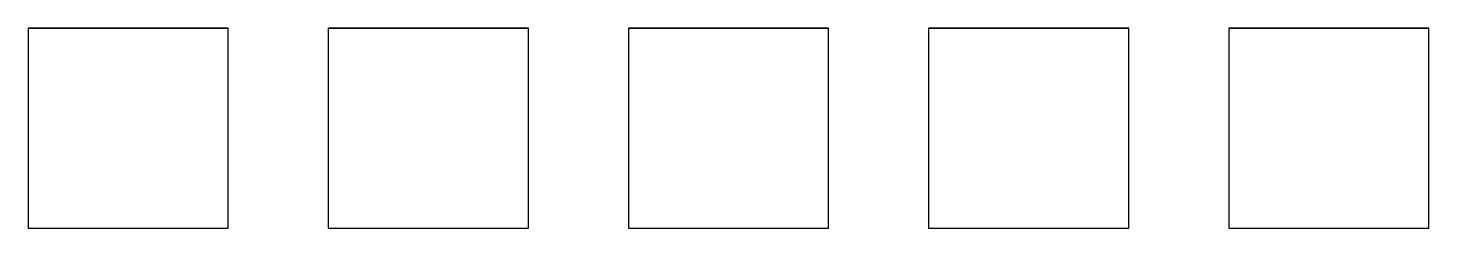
# Model space of a CAD drawing. Extents: x 0 to 70, y 0 to 10.
import ezdxf

# ---------------------------------------------------------------- set-up
doc = ezdxf.new("R2010")
doc.units = 0
doc.layers.get('0').update_dxf_attribs({"linetype": 'CONTINUOUS'})

msp = doc.modelspace()

# ---------------------------------------------------------------- linework, layer by layer
for p, q in [((10, 10), (0, 10)), ((0, 10), (0, 0)), ((0, 10), (10, 10)), ((10, 0), (10, 10)), ((25, 10), (15, 10)), ((15, 10), (15, 0)), ((15, 10), (25, 10)), ((25, 0), (25, 10)), ((40, 10), (30, 10)), ((30, 10), (30, 0)), ((30, 10), (40, 10)), ((40, 0), (40, 10)), ((55, 10), (45, 10)), ((45, 10), (45, 0)), ((45, 10), (55, 10)), ((55, 0), (55, 10)), ((70, 10), (60, 10)), ((60, 10), (60, 0)), ((60, 10), (70, 10)), ((70, 0), (70, 10)), ((0, 0), (10, 0)), ((15, 0), (25, 0)), ((30, 0), (40, 0)), ((45, 0), (55, 0)), ((60, 0), (70, 0))]:
    msp.add_line(p, q)

doc.saveas('drawing.dxf')
